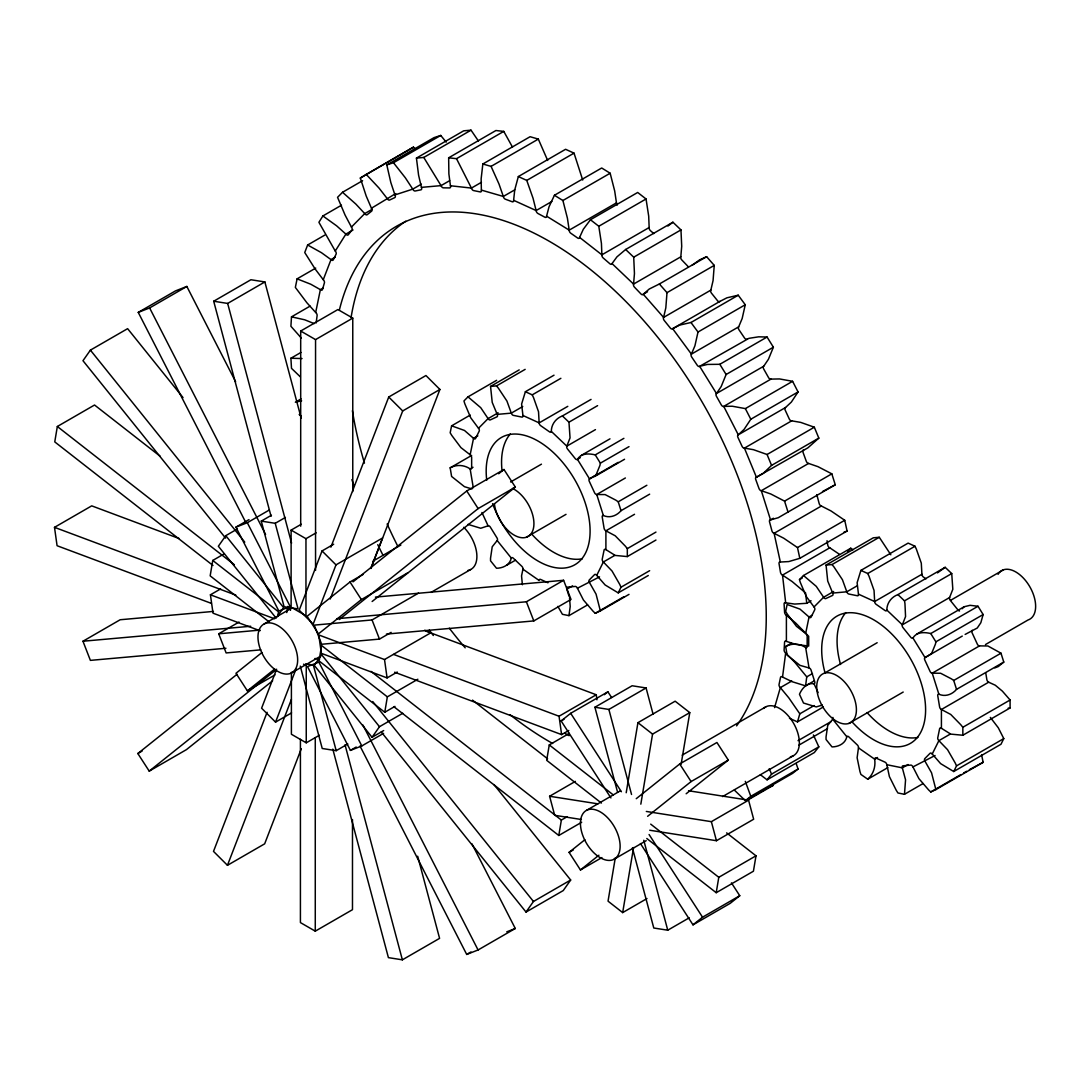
<?xml version="1.0" encoding="UTF-8"?>
<svg xmlns="http://www.w3.org/2000/svg" width="1090" height="1090" viewBox="0 0 1090 1090"><rect width="100%" height="100%" fill="white"/><g stroke="black" fill="none" stroke-linecap="round" stroke-linejoin="round"><path stroke-width="1.5" d="M926.01 578.845L923.543 577.128A2.33 1.349 60 0 1 921.922 574.267L921.295 563.135L916.322 549.047L915 546.24L908.147 543.106L860.896 570.397L857.122 582.7L858.457 594.159A2.33 1.349 60 0 1 857.217 595.726L848.974 594.05A2.33 1.349 60 0 1 846.807 591.802L842.447 579.744L833.959 566.923L832.024 564.552L826.057 565.083L827.719 581.052L832.706 593.069A2.33 1.349 60 0 1 832.365 595.535L825.934 598.519A2.33 1.349 60 0 1 823.604 597.266L816.26 586.352L803.507 575.52L799.461 579.621L800.332 582.469L806.259 596.475L814.026 606.966A2.33 1.349 60 0 1 814.666 609.923L811.137 617.022A2.33 1.349 60 0 1 809.039 617.008L799.992 609.119L787.116 604.5L785.686 611.463L787.307 614.133L796.449 626.3L805.66 633.454A2.33 1.349 60 0 1 807.159 636.383L807.159 646.384A2.33 1.349 60 0 1 805.66 647.583L809.039 667.938A2.33 1.349 60 0 1 811.137 670.336L814.666 681.509A2.33 1.349 60 0 1 814.026 683.743L818.127 692.627M519.194 369.892L490.555 386.419L492.217 402.387L497.19 414.391A2.33 1.349 60 0 1 496.863 416.87L490.418 419.841A2.33 1.349 60 0 1 488.088 418.601L480.744 407.687L467.992 396.855L463.945 400.943L464.831 403.804L470.744 417.811L478.51 428.288A2.33 1.349 60 0 1 479.15 431.245L475.621 438.357A2.33 1.349 60 0 1 473.537 438.33L464.476 430.455L451.601 425.836L450.17 432.798L451.805 435.469L460.934 447.622L470.144 454.775A2.33 1.349 60 0 1 471.643 457.705L471.643 467.719A2.33 1.349 60 0 1 470.144 468.918L473.278 487.707M653.809 233.587L650.444 230.671A2.453 1.417 60 0 1 649.149 227.537L648.7 216.174L646.043 198.98L637.691 192.467L590.439 219.744L583.3 229.295L579.594 237.402A2.453 1.417 60 0 1 577.659 238.029L570.779 233.219A2.453 1.417 60 0 1 569.198 230.14L567.413 218.191L562.903 200.506L554.428 195.273L549.019 206.828L546.581 216.174A2.453 1.417 60 0 1 544.877 217.21L537.956 213.504A2.453 1.417 60 0 1 536.13 210.561L533.051 198.257L526.756 180.409L518.336 176.566L514.739 189.905L513.622 200.301A2.453 1.417 60 0 1 512.177 201.745L505.365 199.197A2.453 1.417 60 0 1 503.321 196.445L499.002 184.033L491.072 166.375L482.843 164.004L481.14 178.855L481.371 190.096A2.453 1.417 60 0 1 480.213 191.922L473.632 190.587A2.453 1.417 60 0 1 471.425 188.079L456.506 158.677L448.658 157.805L448.876 173.896L450.443 185.763A2.453 1.417 60 0 1 449.598 187.93L443.371 187.834A2.453 1.417 60 0 1 441.041 185.627L423.765 157.451L416.435 158.105L418.574 175.109L421.435 187.371A2.453 1.417 60 0 1 420.931 189.837L415.181 190.995A2.453 1.417 60 0 1 412.769 189.129L405.33 177.779L393.476 162.737L386.8 164.903L390.82 182.493L394.934 194.919A2.453 1.417 60 0 1 394.757 197.631L389.62 200.015A2.453 1.417 60 0 1 387.168 198.503L378.952 187.984L366.226 174.414L360.327 178.052L366.158 195.9L371.445 208.231A2.453 1.417 60 0 1 371.608 211.147L367.167 214.703A2.453 1.417 60 0 1 364.728 213.599L355.885 204.103L342.533 192.276L337.559 197.317L345.067 215.043L351.43 227.061A2.453 1.417 60 0 1 351.92 230.113L348.255 234.786A2.453 1.417 60 0 1 345.884 234.105L336.606 225.807L322.885 215.956L318.907 222.305L335.257 251.041A2.453 1.417 60 0 1 336.088 254.174L333.267 259.856A2.453 1.417 60 0 1 331.006 259.611L321.455 252.689L307.639 245.005L304.737 252.526L315.16 269.026L323.267 279.708A2.453 1.417 60 0 1 324.411 282.869L322.504 289.45A2.453 1.417 60 0 1 320.378 289.64L310.759 284.218L297.107 278.849L295.349 287.406L306.93 302.802L315.678 312.489A2.453 1.417 60 0 1 317.108 315.609L316.141 322.967M590.439 219.744L598.792 226.257L601.435 243.452L601.884 254.815A2.453 1.417 60 0 0 603.192 257.962L609.909 263.78A2.453 1.417 60 0 0 612.035 263.589L616.94 256.872L625.646 249.501L633.712 257.185L634.448 273.549L633.562 284.095A2.453 1.417 60 0 0 634.557 287.256L640.975 293.959A2.453 1.417 60 0 0 643.25 294.218L649.259 289.014L659.382 283.986L666.998 292.665L665.813 307.884L663.592 317.422A2.453 1.417 60 0 0 664.273 320.528L670.268 327.981A2.453 1.417 60 0 0 672.653 328.676L691.414 354.127A2.453 1.417 60 0 0 691.755 357.125L697.219 365.205A2.453 1.417 60 0 0 699.644 366.322L716.471 393.517A2.453 1.417 60 0 0 716.471 396.351L721.28 404.867A2.453 1.417 60 0 0 723.733 406.393L738.284 434.815A2.453 1.417 60 0 0 737.944 437.417L742.018 446.232A2.453 1.417 60 0 0 744.429 448.126L756.419 477.216A2.453 1.417 60 0 0 755.751 479.546L758.994 488.483A2.453 1.417 60 0 0 761.324 490.704L770.766 493.974L784.568 501.128L788.016 512.055L778.246 517.723L770.535 519.903A2.453 1.417 60 0 0 769.54 521.906L771.911 530.789A2.453 1.417 60 0 0 774.104 533.31L783.71 538.201L797.485 547.562L799.815 558.325L788.792 561.568L780.345 562.031A2.453 1.417 60 0 0 779.05 563.68L780.495 572.332A2.453 1.417 60 0 0 782.525 575.098L792.117 581.529L805.578 592.919L806.75 603.288L794.678 604.064L785.672 602.797A2.453 1.417 60 0 0 784.105 604.051L784.582 612.308A2.453 1.417 60 0 0 786.394 615.25L795.782 623.112L808.685 636.301L808.685 646.084L795.782 644.367L786.394 641.383A2.453 1.417 60 0 0 784.582 642.242L784.105 649.94A2.453 1.417 60 0 0 785.672 653.005L794.678 662.134L806.75 676.863L805.578 685.869L792.117 681.7L782.525 677.067A2.453 1.417 60 0 0 780.495 677.49L779.05 684.479A2.453 1.417 60 0 0 780.345 687.627L788.792 697.832L799.815 713.814L797.485 721.88L789.473 718.324M691.986 265.361L699.657 259.829L706.633 256.695L714.25 265.388L713.064 280.607L710.844 290.131A2.453 1.417 60 0 0 711.525 293.237L717.533 300.704A2.453 1.417 60 0 0 719.904 301.399L726.907 297.815L738.23 295.213L745.26 304.75L742.167 318.512L738.666 326.85L691.414 354.127L694.916 345.803L698.009 332.028L690.978 322.504L679.642 325.093L672.653 328.676L719.904 301.399M310.119 306.099L291.493 316.849L290.907 326.264L301.344 338.077M782.525 677.067L785.672 653.005M688.24 266.668L681.809 259.965A2.453 1.417 60 0 1 680.814 256.818L681.713 246.272L680.964 229.908L672.912 222.224L625.646 249.501M160.271 456.342L94.544 405.017L57.334 426.503L54.759 441.9L213 565.478M224.377 553.734L212.754 560.451L210.166 575.861L269.203 621.954M277.718 616.422L278.495 611.79L212.754 560.451M286.765 612.58L287.542 607.961M387.345 696.851L321.604 645.512L319.029 660.922L384.77 712.26L387.345 696.851L417.865 679.234M569.293 733.352L549.265 744.92L546.676 760.316L601.408 803.058M393.831 706.661L558.788 835.471L561.364 820.062L567.086 816.764M615.305 857.789L608.043 901.171L622.676 912.589L646.997 898.542M626.205 792.743L637.936 722.67L675.146 701.197L689.779 712.615L681.114 764.335M622.676 912.589L633.562 847.529M640.825 804.161L652.569 734.101L689.779 712.615M646.792 838.496L716.212 892.71L718.787 877.3L755.997 855.814L726.635 832.883M755.997 855.814L753.422 871.223L716.212 892.71M490.555 386.419L496.522 385.887L498.443 388.258L506.945 401.079L511.305 413.137A2.33 1.349 60 0 0 513.458 415.385L521.701 417.048A2.33 1.349 60 0 0 522.941 415.494L521.606 404.036L525.38 391.719L532.233 394.853L533.555 397.659L538.528 411.748L539.155 422.879A2.33 1.349 60 0 0 540.776 425.74L549.387 431.763A2.33 1.349 60 0 0 551.322 431.381L566.827 446.151A2.33 1.349 60 0 0 567.631 449.135L575.125 458.468A2.33 1.349 60 0 0 577.428 459.34C581.161 452.99 589.036 453.399 595.249 454.884L600.372 463.155L599.936 465.403L596.053 474.94L589.54 478.919A2.33 1.349 60 0 0 589.377 481.507L594.472 492.544A2.33 1.349 60 0 0 596.734 494.506L603.356 515.516A2.33 1.349 60 0 0 602.266 517.273L604.064 528.105A2.33 1.349 60 0 0 605.904 530.816L615.237 535.803L625.415 546.226L627.322 548.624L627.322 556.581L615.237 555.437L605.904 549.632A2.33 1.349 60 0 0 604.064 550.246L602.266 558.993A2.33 1.349 60 0 0 603.356 561.99L612.035 571.01L619.733 584.39L621.014 587.21L618.221 592.865L605.114 584.962L596.734 575.356A2.33 1.349 60 0 0 594.472 574.702L589.377 579.866A2.33 1.349 60 0 0 589.54 582.646L596.053 594.132L600.372 610.918L595.249 613.288L593.151 611.299L583.409 599.977L577.428 588.232A2.33 1.349 60 0 0 575.125 586.447L567.631 587.115A2.33 1.349 60 0 0 566.827 589.186L569.075 596.339M860.896 570.397L867.749 573.517L869.057 576.337L874.044 590.426L874.657 601.544A2.33 1.349 60 0 0 876.278 604.419L884.903 610.441A2.33 1.349 60 0 0 886.838 610.059L902.329 624.815A2.33 1.349 60 0 0 903.133 627.799L910.641 637.146A2.33 1.349 60 0 0 912.943 638.004C916.676 631.655 924.552 632.064 930.765 633.549L935.888 641.833L935.452 644.081L931.555 653.605L925.042 657.583A2.33 1.349 60 0 0 924.892 660.186L929.974 671.208A2.33 1.349 60 0 0 932.236 673.184L938.872 694.194A2.33 1.349 60 0 0 937.781 695.938L939.58 706.77A2.33 1.349 60 0 0 941.419 709.495L950.752 714.468L960.93 724.891L962.838 727.289L962.838 735.246L950.752 734.115L941.419 728.297A2.33 1.349 60 0 0 939.58 728.91L937.781 737.658A2.33 1.349 60 0 0 938.872 740.669L947.551 749.675L955.249 763.054L956.529 765.875L953.723 771.529L940.629 763.627L932.236 754.021A2.33 1.349 60 0 0 929.974 753.381L924.892 758.531A2.33 1.349 60 0 0 925.042 761.311L931.555 772.81L935.888 789.582L930.765 791.953L928.653 789.964L918.925 778.655L912.943 766.91A2.33 1.349 60 0 0 910.641 765.112L903.133 765.793A2.33 1.349 60 0 0 902.329 767.85L905.558 779.841L904.482 794.297L897.928 792.975L896.266 790.318L889.385 776.571L886.838 764.717A2.33 1.349 60 0 0 884.903 762.101L876.278 758.177A2.33 1.349 60 0 0 874.657 759.171C875.801 766.583 873.39 774.2 867.749 779.214L860.896 774.418L859.969 771.57L857.122 757.754L858.457 747.849A2.33 1.349 60 0 0 857.217 744.851L848.974 737.003A2.33 1.349 60 0 0 846.807 736.758L832.706 719.196A2.33 1.349 60 0 0 832.896 717.424M916.853 634.039L964.105 606.762L970.046 605.318L978.016 606.258L983.139 614.542L980.823 622.758L977.253 628.017L965.141 634.434M551.322 431.381C551.322 424.323 555.914 418.342 562.413 415.944L591.053 399.403M886.838 610.059C886.838 603.002 891.416 597.007 897.928 594.609L945.18 567.318L951.734 573.572L952.824 589.268L949.594 597.524L902.329 624.815L905.558 616.545L904.959 603.615L904.482 600.849L897.928 594.609M315.678 312.489L320.378 289.64L323.24 287.992M470.144 454.775L473.537 438.33L477.829 435.85M481.93 512.477L488.088 525.816A2.33 1.349 60 0 1 490.418 527.26L496.863 537.683A2.33 1.349 60 0 1 497.19 540.531L511.305 558.08A2.33 1.349 60 0 1 513.458 558.339L521.701 566.187A2.33 1.349 60 0 1 522.941 569.184L521.551 575.902L522.396 584.731M805.66 633.454L809.039 617.008L811.914 615.346M557.862 606.381L562.413 614.31L568.966 615.632L570.206 606.531L569.539 597.77M774.554 707.614L780.345 687.627L791.803 681.018M773.382 347.206L726.117 374.497L721.185 386.555L716.471 393.517L763.722 366.226L768.436 359.264L773.382 347.206L767.074 337.028L758.654 336.824L748.912 338.336L699.644 366.322L707.505 364.428L719.822 364.305L767.074 337.028M323.267 279.708L331.006 259.611L335.298 257.131M333.663 544.223L322.041 550.941L299.205 610.196L313.171 624.12L335.993 564.865L382.508 538.01L370.913 568.108M276.615 669.219L261.6 708.2L275.552 722.125L291.548 712.901M267.091 712.301L213.504 851.385L227.456 865.31L264.666 843.824L301.303 748.748M330.883 547.166L388.735 397.019L425.945 375.532L439.91 389.457L370.913 568.517M275.552 722.125L295.99 669.11M227.456 865.31L291.411 699.358M330.229 599.023L402.701 410.944L439.91 389.457M511.305 558.08C509.807 565.002 503.008 568.149 496.522 568.258L490.555 560.832L490.527 558.271L492.217 546.785L497.19 540.531M846.807 736.758C845.309 743.666 838.523 746.813 832.024 746.923L826.057 739.51L826.043 736.935L827.719 725.45L832.706 719.196M596.734 575.356L603.356 561.99L614.815 555.382M932.236 754.021L938.872 740.669L950.33 734.047M990.347 717.397L998.304 727.793L1003.781 738.598L1000.988 744.252L953.723 771.529M798.057 391.95L750.806 419.241L744.116 429.351L738.284 434.815L785.536 407.524L791.367 402.06L798.057 391.95L792.607 381.309L779.541 378.939L770.984 379.102L723.733 406.393L732.276 406.229L745.356 408.6L792.607 381.309M335.257 251.041L345.884 234.105L353.037 229.963M183.025 397.591L127.612 328.662L90.402 350.135L82.976 360.708L225.616 538.147M237.402 528.95L225.78 535.667L218.354 546.24L276.165 618.153M277.092 616.831L283.591 607.593L225.78 535.667M286.397 611.463L290.103 606.176M379.483 726.703L321.673 654.79L314.247 665.35L372.058 737.276L379.483 726.703L402.741 713.282M381.268 731.962L526.034 912.058L533.46 901.485L570.669 880.012L493.947 784.555M570.669 880.012L563.244 890.571L526.034 912.058M760.384 774.731L767.074 779.827L771.57 774.132L818.822 746.841L813.385 734.933M818.822 746.841L814.325 752.55L767.074 779.827M937.482 572.89L945.18 567.318M818.822 438.112L771.57 465.389L763.259 473.36L756.419 477.216L807.908 447.827L818.822 438.112L814.325 427.212L800.755 422.402L791.681 420.835A2.453 1.417 60 0 1 789.269 418.955L785.195 410.14A2.453 1.417 60 0 1 785.536 407.524M649.654 494.165L621.014 510.692C616.708 515.815 609.732 518.431 603.356 515.516M956.529 689.37L953.723 680.473L951.529 678.92L940.629 673.252L932.236 673.184L979.501 645.893L987.881 645.975L1000.988 653.196L1003.781 662.08L956.529 689.37C952.224 694.48 945.248 697.11 938.872 694.194M1003.781 662.08L998.304 666.549L994.802 667.911M351.43 227.061L364.728 213.599L371.881 209.471M478.51 428.288L488.088 418.601L498.116 412.81M847.72 551.308L850.759 548.229L852.966 549.755M814.026 606.966L823.604 597.266L833.632 591.489M962.143 608.738L964.105 606.762M667.925 226.039L672.912 222.224M363.079 574.444L349.999 581.992L307.094 616.272L318.471 633.862L361.376 599.582L407.892 572.74M261.995 652.488L235.985 673.266L247.376 690.856L274.98 674.914M272.623 680.787L186.431 749.634L149.221 771.121L137.831 753.531L237.034 674.288M353.01 581.842L466.765 490.977L503.975 469.504L515.352 487.094L372.126 601.503M498.661 473.741L503.975 469.504M247.376 690.856L274.68 669.042M149.221 771.121L276.192 669.696M339.262 619.515L478.142 508.58L515.352 487.094M610.931 797.934L561.132 720.94L570.683 713.31L607.893 691.823L611.585 697.532M604.31 694.684L607.893 691.823M601.912 857.571L580.452 869.956L569.062 852.366L584.88 839.736M636.247 798.698L679.71 763.981L716.92 742.494L728.311 760.098L686.155 793.765M580.452 869.956L598.887 855.228M647.624 816.301L691.101 781.571L728.311 760.098M796.204 763.572L798.057 769.022L750.806 796.3L745.356 800.659L734.36 790.087M798.057 769.022L792.607 773.369L746.786 799.828M640.443 843.551L692.995 924.838L702.546 917.208L739.756 895.721L731.458 882.886M739.756 895.721L730.205 903.351L692.995 924.838M803.671 449.925A2.453 1.417 60 0 0 803.003 452.268L806.259 461.193A2.453 1.417 60 0 0 808.589 463.427L818.018 466.683L831.82 473.837L835.267 484.764L822.528 491.522M415.454 149.112L413.478 147.136L360.327 178.052M371.445 208.231L395.765 193.543M366.226 174.414L413.478 147.136M386.8 164.903L434.052 137.626L440.728 135.446L446.205 142.122M342.533 192.276L362.589 180.695M393.476 162.737L440.728 135.446M245.7 522.274L138.253 312.394L175.463 290.907L186.84 286.452L235.617 381.745M138.253 312.394L149.63 307.939L186.84 286.452M416.435 158.105L463.686 130.827L471.03 130.173L478.428 141.019M423.765 157.451L471.03 130.173M322.885 215.956L341.497 205.206M448.658 157.805L495.909 130.528L503.771 131.386L512.477 147.095M456.506 158.677L503.771 131.386M307.639 245.005L324.82 235.086M271.056 516.306L213.695 301.235L250.904 279.748L264.87 281.942L301.222 418.288M421.367 184.155L412.769 189.129L394.934 194.919M213.695 301.235L227.66 303.429L264.87 281.942M449.639 180.667L441.041 185.627L421.435 187.371M482.843 164.004L530.094 136.713L538.324 139.098L547.67 160.462M491.072 166.375L538.324 139.098M297.107 278.849L315.732 268.099M481.453 182.303L471.425 188.079L450.443 185.763M518.336 176.566L565.587 149.289L574.021 153.131L582.714 180.027M526.756 180.409L574.021 153.131M514.78 189.837L503.321 196.445L481.371 190.096M300.69 526.197L300.69 331.033L337.914 309.546L352.765 318.116L352.765 491.536M554.428 195.273L601.694 167.996L610.155 173.228L614.678 190.913L616.463 202.863A2.453 1.417 60 0 0 617.199 205.097M551.881 201.473L536.13 210.561L513.622 200.301M300.69 331.033L315.555 339.603L352.765 318.116M562.903 200.506L610.155 173.228M300.363 376.868L291.493 368.338L290.907 358.242L300.935 352.452M211.365 603.383L57.075 545.722L54.5 527.342L91.71 505.855L179.319 538.61M616.463 202.863L569.198 230.14L546.581 216.174M598.792 226.257L646.043 198.98M295.349 402.224L301.072 398.913M649.149 227.537L601.884 254.815L579.594 237.402M633.712 257.185L680.964 229.908M680.814 256.818L633.562 284.095L612.035 263.589M235.917 527.165L247.307 522.71L290.213 606.531L278.836 611L235.917 527.165L248.997 519.617M659.382 283.986L706.633 256.695M247.307 522.71L269.107 510.12M647.542 291.738L643.25 294.218L663.592 317.422L710.844 290.131M467.992 396.855L496.631 380.315M261.273 521.115L275.225 523.309L298.06 608.928L284.095 606.735L261.273 521.115L271.437 515.243M496.522 385.887L525.162 369.36M666.998 292.665L714.25 265.388M275.225 523.309L285.403 517.437M451.601 425.836L470.212 415.086M225.93 648.264L90.388 660.377L82.963 641.233L120.173 619.747L213.422 611.422M525.38 391.719L554.02 375.192M291.112 530.108L305.963 538.692L305.963 615.768L291.112 607.198L291.112 530.108L301.29 524.236M532.233 394.853L560.873 378.312M522.75 406.516L511.305 413.137L497.19 414.391M305.963 538.692L316.141 532.819M259.965 630.729L213.013 613.18L210.424 594.799L220.602 588.927M690.978 322.504L738.23 295.213M471.956 488.96L464.476 486.699L451.601 476.453L450.17 467.842L471.643 455.443M567.795 406.338L539.155 422.879L522.941 415.494M698.009 332.028L745.26 304.75M473.006 467.269L470.144 468.918C464.204 464.817 456.492 464.34 450.17 467.842M595.467 429.61L566.827 446.151L570.043 437.88L568.966 422.184L597.606 405.644M260.823 649.844L226.134 652.937L218.709 633.794L239.051 622.049M264.216 623.93L292.134 607.811M372.93 561.159L400.848 545.041M510.611 481.984L541.457 464.163M581.338 455.375L609.978 438.834M580.289 457.677L577.428 459.34L589.54 478.919L618.18 462.378M595.249 454.884L623.889 438.344M600.372 463.155L629.012 446.628M594.486 476.63L624.556 459.272M137.831 753.531L142.136 751.051M391.106 632.377L379.47 639.094L321.659 644.258L314.233 625.115L372.044 619.951L418.56 593.096M625.374 477.979L596.734 494.506L605.114 494.588L616.014 500.256L618.221 501.809L621.014 510.692M291.411 673.007A28.068 16.2 60 0 0 283.536 629.829A28.068 16.2 60 0 0 258.493 642.555A28.068 16.2 60 0 0 291.411 673.007L319.329 656.889M430.972 592.429L470.648 569.539M526.361 537.247L566.023 514.344M506.945 565.111L515.529 560.151M618.221 501.809L646.861 485.268M791.681 420.835L744.429 448.126L753.503 449.693L767.074 454.503L771.57 465.389M634.544 514.289L605.904 530.816L605.904 549.632M397.264 672.04L387.086 677.912L321.346 653.346L318.771 634.952L384.511 659.532L431.027 632.677L424.65 630.293M767.074 454.503L814.325 427.212M336.647 618.725L526.388 601.775L563.598 580.289L571.024 599.432L533.814 620.919L386.419 634.08M627.322 548.624L655.962 532.083M566.827 589.186L572.55 585.875M627.322 556.581L655.962 540.041M291.398 672.244L291.398 734.251L306.249 742.821L319.329 735.273M599.555 576.855L577.428 588.232M808.589 463.427L761.324 490.704L770.535 519.903L773.396 518.24M384.77 712.26L394.948 706.388M568.966 615.632L587.592 604.882M300.268 666.099L322.231 748.489L336.197 750.683L347.819 743.966M621.014 587.21L649.654 570.683M618.221 592.865L648.291 575.506M372.058 737.276L383.68 730.559M383.598 733.352L361.798 745.942L318.88 662.12L307.503 666.576L350.421 750.397L356.226 747.031M784.568 501.128L831.82 473.837M595.249 613.288L623.889 596.748M600.372 610.918L629.012 594.377M788.016 512.055L835.267 484.764M799.815 558.325L847.08 531.034L844.736 520.284L830.975 510.924L821.37 506.019L774.104 533.31L780.345 562.031M797.485 547.562L844.736 520.284M839.368 554.251L829.776 547.807L782.525 575.098L785.672 602.797M393.626 654.422L559.047 716.239L596.257 694.766L596.952 699.78M803.507 575.52L850.759 548.229M799.461 579.621L802.322 577.959M826.057 565.083L873.322 537.806L879.289 537.275L890.816 554.769M561.132 720.94L563.993 719.277M832.024 564.552L879.289 537.275M617.594 792.28L594.908 707.247L632.118 685.76L646.084 687.954L653.06 714.127M394.621 672.217L561.623 734.619L568.776 730.491M594.908 707.247L608.874 709.44L646.084 687.954M806.75 603.288L811.055 600.808M867.749 573.517L915 546.24M856.835 586.011L846.807 591.802L832.706 593.069M809.039 667.938L799.992 665.363L787.116 655.117L785.686 646.506L791.408 643.195M921.922 574.267L874.657 601.544L858.457 594.159M300.418 739.293L300.418 922.59L315.269 931.16L352.479 909.687L352.479 819.571M581.365 819.503L554.687 815.306L549.605 796.259L575.37 781.38M904.482 600.849L951.734 573.572M806.75 676.863L812.486 673.552M586.692 810.265L620.469 790.754M682.177 755.138L765.916 706.783M824.285 673.252L877.164 642.719M950.616 600.317L1003.509 569.784M805.578 685.869L814.162 680.909M558.788 835.471L581.678 822.255M930.765 633.549L978.016 606.258M799.815 713.814L814.135 705.557M569.062 852.366L573.367 849.887M935.888 641.833L983.139 614.542M797.485 721.88L823.263 707.001M962.279 636.083L925.042 657.583L912.943 638.004M332.804 749.13L388.408 957.633L402.373 959.827L439.583 938.354L417.674 856.209M798.03 740.669L830.975 721.648M798.888 745.138L827.528 728.597M848.851 723.433A28.068 16.2 60 0 0 843.919 681.305A28.068 16.2 60 0 0 816.928 690.283A28.068 16.2 60 0 0 848.851 723.433L903.201 692.055M985.469 644.558L1028.074 619.965A28.068 16.2 60 0 0 1028.347 584.376A28.068 16.2 60 0 0 998.072 574.321M613.874 859.356A28.068 16.2 60 0 0 605.999 816.165A28.068 16.2 60 0 0 580.97 828.904A28.068 16.2 60 0 0 613.874 859.356L646.193 840.69M722.588 796.586L793.111 755.874M360.027 746.05L466.697 954.431L470.989 951.952M466.697 954.431L478.074 949.976L515.284 928.489L471.916 843.783M748.462 798.929L765.643 788.997M953.723 680.473L1000.988 653.196M747.604 800.142L773.382 785.263L767.074 788.179M646.329 811.45L711.361 821.669L748.571 800.183L753.653 819.23L716.443 840.717L649.735 830.239M962.838 735.246L1010.089 707.955L1010.089 699.998L1002.391 691.155L995.293 685.229L988.671 682.204L941.419 709.495L941.419 728.297M877.518 757.509L874.657 759.171L858.457 747.849M867.749 779.214L887.791 767.633M962.838 727.289L1010.089 699.998M908.065 764.54L902.329 767.85L886.838 764.717M935.07 755.52L912.943 766.91M632.418 847.884L653.782 928.012L667.748 930.206L689.221 917.821M904.482 794.297L923.094 783.547M956.529 765.875L1003.781 738.598M930.765 791.953L960.835 774.595M963.696 772.933L966.571 771.284M969.432 769.635L983.139 762.305L981.572 754.662M935.888 789.582L983.139 762.305M785.686 646.506C791.994 643.005 799.719 643.481 805.66 647.583M488.088 525.816L480.744 528.255L467.992 524.372M822.364 705.053L816.26 706.92L803.507 703.036L799.461 694.262C801.968 688.389 806.913 682.558 814.026 683.743M350.421 750.397L361.798 745.942M506.755 931.841L515.284 928.489M843.837 532.288L847.08 531.034M296.494 401.938L301.63 400.834M1008.182 708.159L1010.089 707.955M375.41 597.102L563.598 580.289M82.963 641.233L250.686 626.246M218.709 633.794L259.992 630.102M290.907 358.242L302.039 358.556M314.915 658.483L319.561 659.205M305.609 663.851L313.361 665.063L336.197 750.683M688.539 790.754L748.571 800.183M549.605 796.259L597.96 803.848M291.493 316.849L304.709 319.792L314.22 323.607M425.795 631.056L596.257 694.766M54.5 527.342L235.822 595.113M210.424 594.799L274.612 618.793M547.957 582.782L540.776 579.512A2.33 1.349 60 0 0 539.155 580.493L522.941 569.184M303.551 664.178L306.249 665.731L306.249 742.821M637.936 722.67L652.569 734.101M549.265 744.92L613.329 794.951M650.703 824.135L718.787 877.3M472.501 700.134L547.602 758.79M287.787 606.422L290.471 608.52M370.941 671.358L561.364 820.062M57.334 426.503L234.35 564.743M287.992 606.626L290.676 608.724M299.178 414.5L301.235 416.203M562.413 415.944L568.966 422.184M388.735 397.019L402.701 410.944M322.041 550.941L335.993 564.865M90.402 350.135L244.76 542.152M372.726 701.538L533.46 901.485M679.71 763.981L691.101 781.571M466.765 490.977L478.142 508.58M570.683 713.31L621.395 791.735M649.068 834.504L702.546 917.208M349.999 581.992L361.376 599.582M719.822 364.305L726.117 374.497M745.356 408.6L750.806 419.241M149.63 307.939L265.579 534.427M362.902 724.986L478.074 949.976M288.986 606.844L290.526 609.855M288.904 607.13L290.458 610.155M769.199 768.736L771.57 774.132M745.301 781.353L750.806 796.3M526.388 601.775L533.814 620.919M372.044 619.951L379.47 639.094M816.805 494.628L819.162 503.512A2.453 1.417 60 0 0 821.37 506.019M711.361 821.669L716.443 840.717M608.874 709.44L631.546 794.474M643.768 840.267L667.748 930.206M227.66 303.429L291.575 543.12M345.012 744.756L402.373 959.827M985.81 673.293L986.832 679.479A2.33 1.349 60 0 0 988.671 682.204M827.038 540.722L827.746 545.055A2.453 1.417 60 0 0 829.776 547.807M559.047 716.239L561.623 734.619M384.511 659.532L387.086 677.912M786.394 615.25L786.394 641.383M315.555 339.603L315.555 570.411M315.269 737.685L315.269 931.16M763.613 708.446A28.068 16.2 60 0 1 793.97 723.978A28.068 16.2 60 0 1 790.386 756.773M463.754 527.288A28.068 16.2 60 0 1 476.752 553.679A28.068 16.2 60 0 1 467.923 570.438M512.518 488.415A28.068 16.2 60 0 1 533.827 521.265A28.068 16.2 60 0 1 516.496 536.294A28.068 16.2 60 0 1 494.438 504.098M770.984 379.102A2.453 1.417 60 0 1 768.545 377.59L763.736 369.06A2.453 1.417 60 0 1 763.722 366.226M746.909 339.031A2.453 1.417 60 0 1 744.47 337.914L739.02 329.848A2.453 1.417 60 0 1 738.666 326.85M552.644 743.475A306.345 176.866 60 0 1 510.052 714.699M433.33 635.511A306.345 176.866 60 0 1 429.283 630.115M382.931 555.123A306.345 176.866 60 0 1 377.753 544.646M353.923 485.868A306.345 176.866 60 0 1 351.893 479.6M339.385 309.969A306.345 176.866 60 0 1 631.26 307.053A306.345 176.866 60 0 1 736.595 725.885M569.13 735.682A306.345 176.866 60 0 1 564.593 733.12M465.185 647.814A306.345 176.866 60 0 1 449.325 628.208M397.905 546.485A306.345 176.866 60 0 1 387.141 523.977M364.469 463.155A306.345 176.866 60 0 1 352.397 410.712M351.034 317.762A306.345 176.866 60 0 1 405.821 221.161M486.74 480.24A73.48 42.428 60 0 1 551.39 450.742A73.48 42.428 60 0 1 579.062 561.691A73.48 42.428 60 0 1 492.571 503.662M582.373 558.775A73.48 42.428 60 0 1 531.552 533.923M502.122 471.357A73.48 42.428 60 0 1 510.311 433.943M979.501 645.893A2.33 1.349 60 0 1 977.24 643.931L972.144 632.895A2.33 1.349 60 0 1 972.307 630.306M959.541 610.972A2.33 1.349 60 0 1 957.892 609.855L950.398 600.522A2.33 1.349 60 0 1 949.594 597.524M825.171 673.375A73.48 42.428 60 0 1 868.444 617.076A73.48 42.428 60 0 1 924.865 719.386A73.48 42.428 60 0 1 851.685 721.471M917.889 737.44A73.48 42.428 60 0 1 867.068 712.587M840.553 664.505A73.48 42.428 60 0 1 845.826 612.607"/></g></svg>
